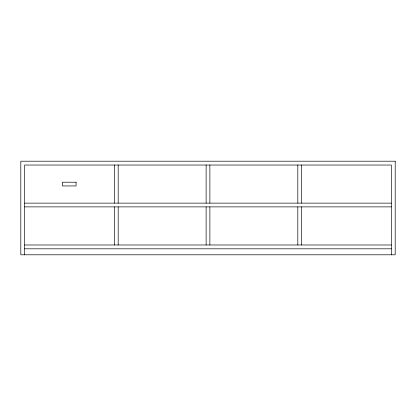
<?xml version="1.0" encoding="UTF-8"?>
<svg xmlns="http://www.w3.org/2000/svg" width="416" height="416" viewBox="0 0 416 416"><rect width="100%" height="100%" fill="white"/><g stroke="black" fill="none" stroke-linecap="round" stroke-linejoin="round"><path stroke-width="0.62" d="M24.627 203.133L391.373 203.133M24.627 206.877L391.373 206.877M24.627 244.982L391.373 244.982M24.627 248.81L391.373 248.81M391.373 254.8L391.373 165.027L24.627 165.027L24.627 254.8M301.558 165.027L301.558 203.133M301.558 206.877L301.558 244.982M297.814 165.027L297.814 203.133M297.814 206.877L297.814 244.982M209.872 165.027L209.872 203.133M209.872 206.877L209.872 244.982M206.128 165.027L206.128 203.133M206.128 206.877L206.128 244.982M118.186 165.027L118.186 203.133M118.186 206.877L118.186 244.982M114.442 165.027L114.442 203.133M114.442 206.877L114.442 244.982M395.2 161.2L20.8 161.2L20.8 254.8L395.2 254.8L395.2 161.2M76.086 182.208L62.421 182.208L62.421 185.952L76.086 185.952L76.086 182.208"/></g></svg>
